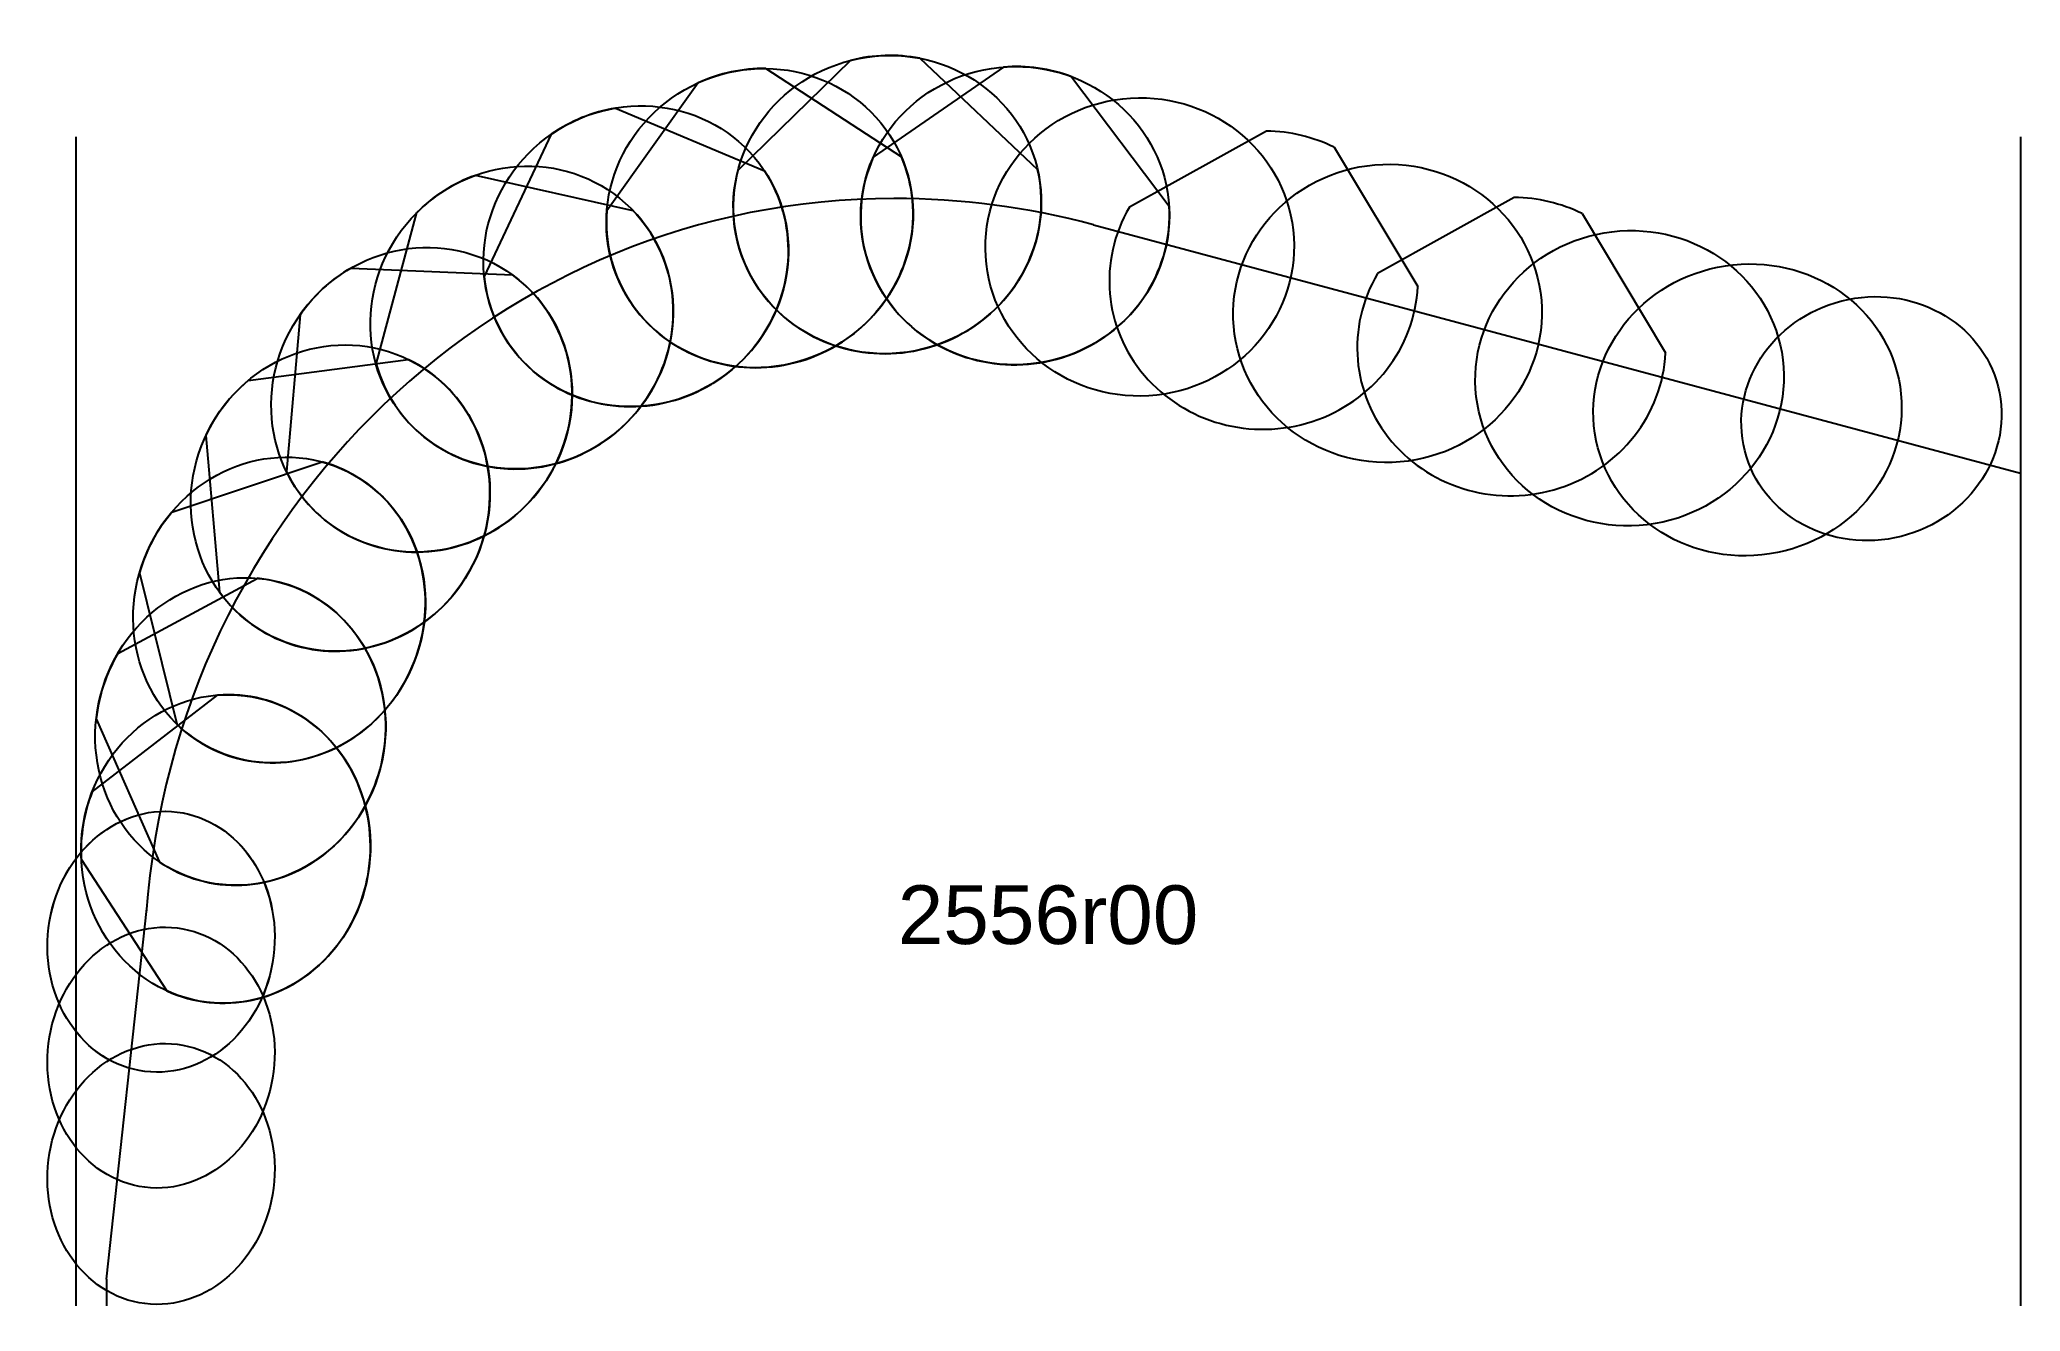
# Model space of a CAD drawing. Header units: inches. Extents: x -4.01 to 0, y -2.38 to 0.2.
import ezdxf
from ezdxf.enums import TextEntityAlignment as Align

# ---------------------------------------------------------------- set-up
doc = ezdxf.new("R2010")
doc.units = ezdxf.units.IN
doc.header["$MEASUREMENT"] = 0
for name, color, linetype, true_color in [('Blade_1', 30, 'Continuous', 0xff7f00), ('Blade_2', 7, 'Continuous', 0xcccc00), ('Blade_3', 7, 'Continuous', 0x00cc00), ('Blade_4', 7, 'Continuous', 0x00cccc), ('Blade_5', 7, 'Continuous', 0x0066cc), ('Blade_6', 190, 'Continuous', 0x7f00ff)]:
    doc.layers.add(name, color=color, linetype=linetype, true_color=true_color)
doc.styles.get("Standard").update_dxf_attribs({"font": 'arial.ttf'})

msp = doc.modelspace()

# ---------------------------------------------------------------- linework, layer by layer
for p, q in [((-3.9375, 0), (-3.9375, -2.367)), ((0, 0), (0, -2.367)), ((-1.8768, -0.1782), (0, -0.6811)), ((-3.875, -2.3125), (-3.7938, -1.5625)), ((-3.875, -2.3125), (-3.875, -2.367))]:
    msp.add_line(p, q)
msp.add_arc((-2.2812, -1.6875), 1.5625, 75, 90)
msp.add_ellipse((-2.2812, -1.6875), major_axis=(0, 1.5625), ratio=0.9713, start_param=0, end_param=1.49637)
at = {"layer": 'Blade_1'}
for p, q in [((-2.5402, 0.1382), (-2.2658, -0.0408)), ((-2.6773, 0.1091), (-2.8623, -0.1503)), ((-1.025, -0.1231), (-1.3015, -0.2769)), ((-0.8873, -0.1556), (-0.7184, -0.4376)), ((-3.8525, -1.0464), (-3.57, -0.894)), ((-3.896, -1.1781), (-3.7686, -1.4675))]:
    msp.add_line(p, q, dxfattribs=at)
for centre, major_axis, ratio, start_param, end_param in [((-2.5526, -0.1647), (0.2848, 0.1285), 0.962798, 7.403918, 7.857304), ((-2.5526, -0.1647), (0.2848, 0.1285), 0.962798, 7.098618, 7.098731), ((-2.5526, -0.1647), (0.2848, 0.1285), 0.962798, 2.655724, 6.266432), ((-1.0304, -0.4249), (0.3108, 0.0329), 0.965538, 0.993245, 1.451621), ((-1.0304, -0.4249), (0.3108, 0.0329), 0.965538, 2.519886, 6.132052), ((-3.604, -1.2041), (0.0804, 0.302), 0.936405, 2.824586, 6.444387), ((-3.604, -1.2041), (0.0804, 0.302), 0.936405, 1.283946, 1.731607)]:
    msp.add_ellipse(centre, major_axis=major_axis, ratio=ratio, start_param=start_param, end_param=end_param, dxfattribs=at)
for centre, major_axis, ratio in [((-1.7832, -0.2231), (0.3119, 0.0191), 0.965796), ((-3.2371, -0.5325), (0.1843, 0.2524), 0.961187), ((-0.3016, -0.5707), (0.2565, 0.0647), 0.929195), ((-3.7649, -1.8642), (0.0328, 0.2625), 0.867637)]:
    msp.add_ellipse(centre, major_axis=major_axis, ratio=ratio, dxfattribs=at)
at = {"layer": 'Blade_2'}
for p, q in [((-2.8448, 0.058), (-2.543, -0.069)), ((-2.9746, 0.005), (-3.1105, -0.283)), ((-3.9043, -1.3263), (-3.6504, -1.1304)), ((-3.9266, -1.4625), (-3.7534, -1.7289))]:
    msp.add_line(p, q, dxfattribs=at)
for centre, major_axis, ratio in [((-2.0356, -0.1598), (0.3121, 0.0167), 0.965826), ((-3.4017, -0.7315), (0.1402, 0.2793), 0.961075), ((-3.7649, -2.0998), (0.0328, 0.2625), 0.867633)]:
    msp.add_ellipse(centre, major_axis=major_axis, ratio=ratio, dxfattribs=at)
for centre, major_axis, ratio, start_param, end_param in [((-2.8033, -0.242), (0.2584, 0.1757), 0.96198, 1.126703, 1.580049), ((-2.8033, -0.242), (0.2584, 0.1757), 0.96198, 2.661499, 6.272625), ((-3.6339, -1.4418), (0.0387, 0.3101), 0.936553, 2.854213, 6.471882), ((-3.6339, -1.4418), (0.0387, 0.3101), 0.936553, 1.308094, 1.753621)]:
    msp.add_ellipse(centre, major_axis=major_axis, ratio=ratio, start_param=start_param, end_param=end_param, dxfattribs=at)
at = {"layer": 'Blade_3'}
for p, q in [((-1.5264, 0.0114), (-1.8039, -0.1426)), ((-1.3892, -0.0213), (-1.2202, -0.3031)), ((-2.8089, -0.1497), (-3.1284, -0.0782)), ((-3.3294, -0.4606), (-3.2468, -0.1537))]:
    msp.add_line(p, q, dxfattribs=at)
for centre, major_axis, ratio in [((-2.2943, -0.1373), (0.3033, 0.0752), 0.9639), ((-0.7914, -0.4889), (0.3103, 0.0374), 0.955654), ((-3.5254, -0.9581), (0.1258, 0.2861), 0.936116), ((-3.7648, -1.6297), (0.0328, 0.2625), 0.867639)]:
    msp.add_ellipse(centre, major_axis=major_axis, ratio=ratio, dxfattribs=at)
for centre, major_axis, ratio, start_param, end_param in [((-1.5323, -0.2904), (0.3117, 0.0222), 0.965751, 1.026846, 1.483597), ((-3.0343, -0.3661), (0.2207, 0.2213), 0.961477, 1.115516, 1.569625), ((-3.0343, -0.3661), (0.2207, 0.2213), 0.961477, 2.648573, 6.260507), ((-1.5323, -0.2904), (0.3117, 0.0222), 0.965751, 2.556436, 6.167598)]:
    msp.add_ellipse(centre, major_axis=major_axis, ratio=ratio, start_param=start_param, end_param=end_param, dxfattribs=at)
at = {"layer": 'Blade_4'}
for p, q in [((-3.3801, -0.2659), (-3.0533, -0.2798)), ((-3.4834, -0.3606), (-3.5109, -0.6779))]:
    msp.add_line(p, q, dxfattribs=at)
for centre, major_axis, ratio in [((-2.5526, -0.1647), (0.2848, 0.1285), 0.962798), ((-3.604, -1.2041), (0.0804, 0.302), 0.936405), ((-3.7649, -1.8642), (0.0328, 0.2625), 0.867637)]:
    msp.add_ellipse(centre, major_axis=major_axis, ratio=ratio, dxfattribs=at)
for start_param, end_param in [(2.67388, 6.285166), (1.138555, 1.591524)]:
    msp.add_ellipse((-3.2371, -0.5325), major_axis=(0.1843, 0.2524), ratio=0.961187, start_param=start_param, end_param=end_param, dxfattribs=at)
at = {"layer": 'Blade_5'}
for p, q in [((-2.0592, 0.1411), (-2.3226, -0.0416)), ((-1.921, 0.1214), (-1.7237, -0.1406)), ((-3.5885, -0.4937), (-3.2642, -0.4509)), ((-3.6739, -0.6046), (-3.6464, -0.9221))]:
    msp.add_line(p, q, dxfattribs=at)
for centre, major_axis, ratio, start_param, end_param in [((-2.0356, -0.1598), (0.3121, 0.0167), 0.965826, 1.847388, 1.847499), ((-2.0356, -0.1598), (0.3121, 0.0167), 0.965826, 1.14355, 1.59486), ((-2.0356, -0.1598), (0.3121, 0.0167), 0.965826, 2.683876, 6.291479), ((-3.4017, -0.7315), (0.1402, 0.2793), 0.961075, 2.682178, 6.293253), ((-3.4017, -0.7315), (0.1402, 0.2793), 0.961075, 1.1461, 1.598696)]:
    msp.add_ellipse(centre, major_axis=major_axis, ratio=ratio, start_param=start_param, end_param=end_param, dxfattribs=at)
for centre, major_axis, ratio in [((-2.8033, -0.242), (0.2584, 0.1757), 0.96198), ((-1.2814, -0.3576), (0.3114, 0.0265), 0.965675), ((-0.5526, -0.553), (0.3089, 0.0474), 0.944195), ((-3.6339, -1.4418), (0.0387, 0.3101), 0.936553), ((-3.7649, -2.0998), (0.0328, 0.2625), 0.867633)]:
    msp.add_ellipse(centre, major_axis=major_axis, ratio=ratio, dxfattribs=at)
at = {"layer": 'Blade_6'}
for p, q in [((-2.3685, 0.1546), (-2.5967, -0.0685)), ((-2.2285, 0.1588), (-1.9901, -0.0661)), ((-3.7432, -0.7599), (-3.4385, -0.6583)), ((-3.8086, -0.8828), (-3.7332, -1.1887))]:
    msp.add_line(p, q, dxfattribs=at)
for centre, major_axis, ratio, start_param, end_param in [((-2.2944, -0.1373), (0.3033, 0.0752), 0.963898, 1.12342, 1.576304), ((-2.2944, -0.1373), (0.3033, 0.0752), 0.963898, 2.659817, 6.269576), ((-3.5255, -0.9581), (0.1258, 0.2861), 0.936111, 2.802231, 6.423736), ((-3.5255, -0.9581), (0.1258, 0.2861), 0.936111, 1.265797, 1.715123)]:
    msp.add_ellipse(centre, major_axis=major_axis, ratio=ratio, start_param=start_param, end_param=end_param, dxfattribs=at)
for centre, major_axis, ratio in [((-3.0344, -0.3661), (0.2207, 0.2213), 0.961473), ((-3.7649, -1.6297), (0.0328, 0.2625), 0.867632)]:
    msp.add_ellipse(centre, major_axis=major_axis, ratio=ratio, dxfattribs=at)

# ---------------------------------------------------------------- texts
msp.add_text('2556r00', height=0.11875).set_placement((-1.9688, -1.5749), align=Align.MIDDLE_CENTER)

doc.saveas('drawing.dxf')
